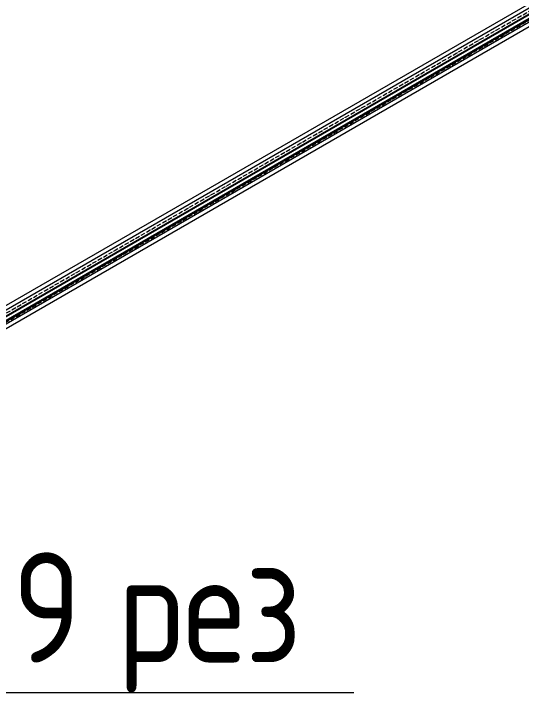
# Model space of a CAD drawing. Header units: millimetres. Extents: x -88595 to 880822, y -1054509 to -148035.
# Drawn here: x 414627 to 415780, y -356993 to -355452 of the extents above; entities that cross this region are included whole.
import ezdxf

# ---------------------------------------------------------------- set-up
doc = ezdxf.new("R2010")
doc.units = ezdxf.units.MM
doc.linetypes.add('$12$ADSK_Осевая', pattern=[14, 10, -2, 0, -2])
for name, color, linetype, lineweight in [('Изоляция', 7, 'Continuous', 18), ('Марки', 7, 'Continuous', 20), ('Трубопровод', 7, 'Continuous', 18)]:
    doc.layers.add(name, color=color, linetype=linetype, lineweight=lineweight)
doc.styles.add('$10$GOST Common', font='GOST_Common.ttf', dxfattribs={"width": 0.9, "height": 250})

# ---------------------------------------------------------------- blocks, each defined once
blk = doc.blocks.new('$0$ADSK_M_Оборудование1 - ADSK_Марка_15_-4471664-В_ОВ3_1')
at = {"layer": 'Марки'}
blk.add_line((-18384.5, -2688.8), (-17384.5, -2688.8), dxfattribs=at)

msp = doc.modelspace()

# ---------------------------------------------------------------- linework, layer by layer
at = {"layer": 'Изоляция', "color": 134, "true_color": 0x00a6a6}
for p, q in [((418999, -353580.5), (414090.7, -356414.3)), ((414106, -356440.9), (419014.4, -353607))]:
    msp.add_line(p, q, dxfattribs=at)
at = {"layer": 'Изоляция', "color": 190, "true_color": 0x8000ff}
for p, q in [((418965.9, -353623.7), (414077.5, -356446)), ((414089.7, -356467.1), (418978.1, -353644.8))]:
    msp.add_line(p, q, dxfattribs=at)
at = {"layer": 'Трубопровод', "color": 134, "true_color": 0x00a6a6}
for p, q in [((419003.5, -353588.3), (414095.2, -356422.1)), ((414101.5, -356433.1), (419009.9, -353599.3))]:
    msp.add_line(p, q, dxfattribs=at)
at = {"layer": 'Трубопровод', "color": 134, "linetype": '$12$ADSK_Осевая', "true_color": 0x00a6a6}
msp.add_line((414098.3, -356427.6), (419006.7, -353593.8), dxfattribs=at)
msp.add_line((414098.3, -356427.6), (419006.7, -353593.8), dxfattribs=at)
at = {"layer": 'Трубопровод', "color": 190, "true_color": 0x8000ff}
for p, q in [((418970.4, -353631.5), (414082, -356453.8)), ((414085.2, -356459.3), (418973.6, -353637))]:
    msp.add_line(p, q, dxfattribs=at)
at = {"layer": 'Трубопровод', "color": 190, "linetype": '$12$ADSK_Осевая', "true_color": 0x8000ff}
msp.add_line((414083.6, -356456.5), (418972, -353634.2), dxfattribs=at)
msp.add_line((414083.6, -356456.5), (418972, -353634.2), dxfattribs=at)

# ---------------------------------------------------------------- block references
at = {"layer": 'Марки'}
msp.add_blockref('$0$ADSK_M_Оборудование1 - ADSK_Марка_15_-4471664-В_ОВ3_1', (432783.9, -354303.8), dxfattribs=at)

# ---------------------------------------------------------------- texts
at = {"layer": 'Марки', "lineweight": 9, "char_height": 250, "attachment_point": 1, "style": '$10$GOST Common'}
for s, insert, width in [('9 ', (414624.1, -356674.8), 288.607), ('рез', (414862.3, -356674.8), 570)]:
    msp.add_mtext(s, dxfattribs=dict(at, insert=insert, width=width))

doc.saveas('drawing.dxf')
